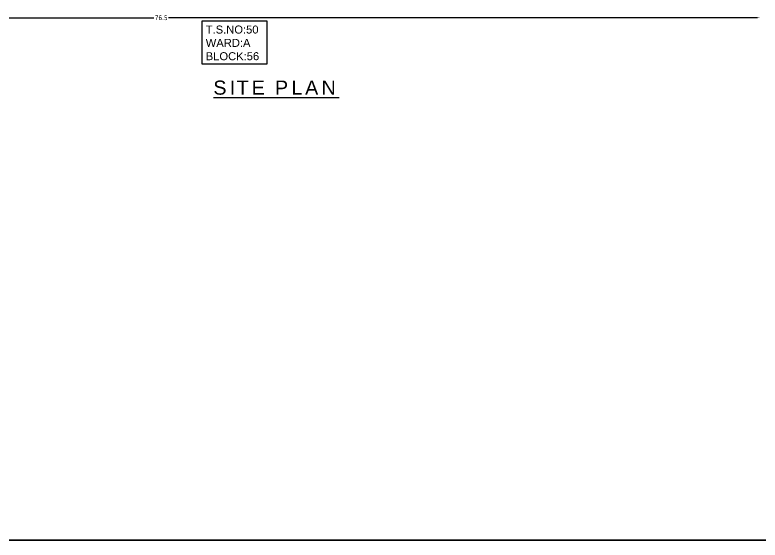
# Model space of a CAD drawing. Header units: metres. Extents: x 0 to 298, y 0 to 162.
# Drawn here: x 49.89 to 97.43, y 0 to 33.52 of the extents above; entities that cross this region are included whole.
import ezdxf

# ---------------------------------------------------------------- set-up
doc = ezdxf.new("R2010")
doc.units = ezdxf.units.M
doc.header["$MEASUREMENT"] = 0
doc.linetypes.add('CONTINUA', pattern=[0])
doc.layers.add('0 @ 1', color=7, linetype='Continuous')
doc.styles.add('CODE', font='tahoma.ttf')
doc.styles.get("Standard").update_dxf_attribs({"font": 'arial.ttf', "height": 0.35})
doc.dimstyles.new('OUTER', dxfattribs={"dimscale": 0, "dimtxt": 0.3, "dimasz": 0.18, "dimexe": 0.18, "dimexo": 0.0625, "dimgap": 0.09, "dimtad": 0, "dimzin": 0, "dimdsep": 46, "dimtxsty": 'CODE', "dimcen": 0.09, "dimse1": 1, "dimse2": 1, "dimclrd": 8, "dimclrt": 1, "dimadec": 0, "dimazin": 0, "dimtfac": 1, "dimtofl": 0, "dimtmove": 0, "dimatfit": 3, "dimfxl": 0, "dimtolj": 1, "dimtzin": 0, "dimarcsym": 0})

# ---------------------------------------------------------------- blocks, each defined once
blk = doc.blocks.new('*D496')
at = {"color": 8, "lineweight": -2}
for p, q in [((21.2, 33.339), (58.755, 33.339)), ((97.25, 33.339), (59.694, 33.339))]:
    blk.add_line(p, q, dxfattribs=at)
at = {"color": 8, "lineweight": 35}
for points in [[(21.2, 33.369), (21.2, 33.309), (21.02, 33.339)], [(97.25, 33.369), (97.25, 33.309), (97.43, 33.339)]]:
    blk.add_solid(points, dxfattribs=at)
at = {"layer": 'Defpoints', "color": 0, "lineweight": 35}
for p in [(21.02, 33.904), (97.43, 33.904), (21.02, 33.339)]:
    blk.add_point(p, dxfattribs=at)
at = {"color": 1, "insert": (59.225, 33.339), "char_height": 0.3, "attachment_point": 5, "style": 'CODE'}
blk.add_mtext('\\A1;76.5', dxfattribs=at)

msp = doc.modelspace()

# ---------------------------------------------------------------- linework, layer by layer
at = {"lineweight": 35}
msp.add_lwpolyline([(0.00056, 161.68092), (261.90152, 161.68092), (261.90152, 0.00006), (0.00056, 0.00006)], close=True, dxfattribs=at)
msp.add_lwpolyline([(61.82923, 33.15032), (65.96991, 33.15032), (65.96991, 30.38784), (61.82923, 30.38784)], close=True)

# ---------------------------------------------------------------- texts
at = {"linetype": 'ByBlock', "insert": (61.55779, 32.8436), "char_height": 0.51046, "width": 6.7626095, "attachment_point": 1, "style": 'CODE'}
msp.add_mtext('{\\fArial CE|b0|i0|c0|p34;\\W2.57645; \\W1;T.S.NO:50 \\P{\\W2.576449; }WARD:A\\P{\\W2.576449; }BLOCK:56}', dxfattribs=at)
at = {"linetype": 'CONTINUA', "insert": (62.55474, 28.87461), "char_height": 0.9, "width": 13.6884748, "attachment_point": 4}
msp.add_mtext('\\A1;{\\T1.25;\\LSITE PLAN }', dxfattribs=at)

# ---------------------------------------------------------------- dimensions: what is measured, and where the dimension line sits
at = {"layer": '0 @ 1'}
dim = msp.add_aligned_dim(p1=(97.42989, 33.90392), p2=(21.01989, 33.90392), distance=0.56521, text='76.5', dimstyle='OUTER', override={"dimscale": 1, "dimtix": 0, "dimtofl": 0, "dimtmove": 0, "dimatfit": 3}, dxfattribs=at)
dim.commit()
dim.dimension.update_dxf_attribs({"geometry": '*D496', "text_midpoint": (59.22489, 33.33871)})

doc.saveas('drawing.dxf')
